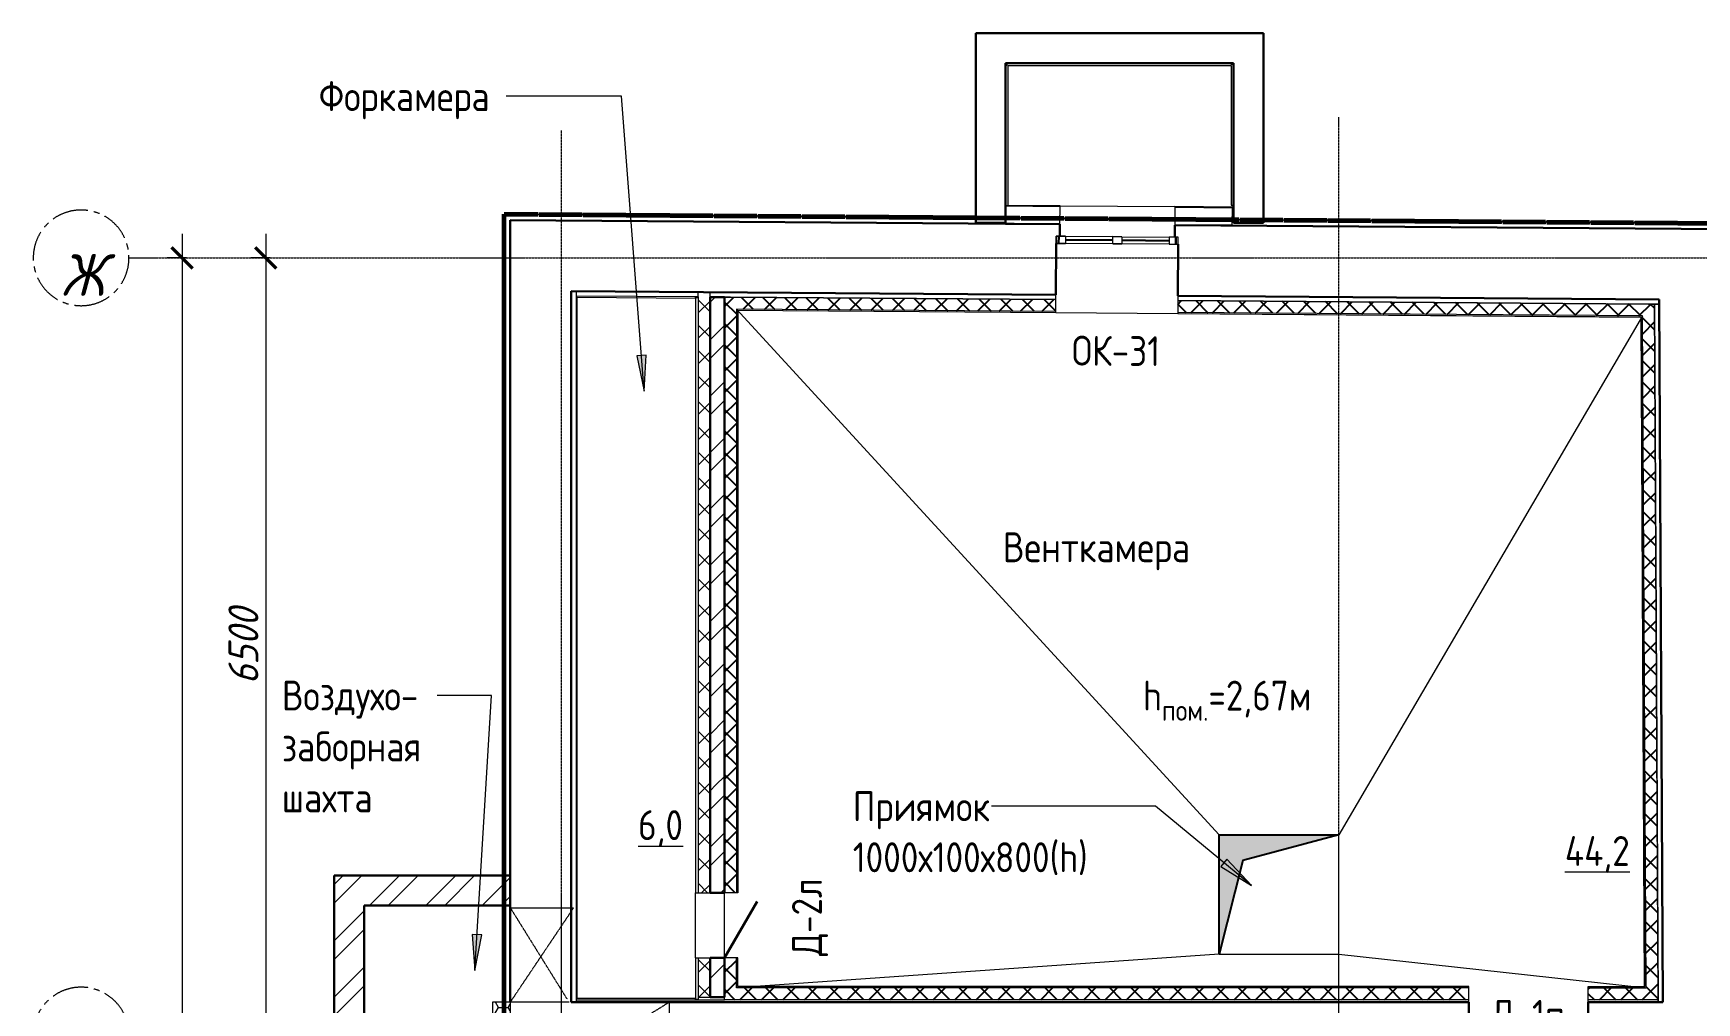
# Model space of a CAD drawing. Header units: millimetres. Extents: x 504091 to 2165846, y 135022 to 442887.
# Drawn here: x 557185 to 571090, y 234568 to 242677 of the extents above; entities that cross this region are included whole.
import ezdxf

# ---------------------------------------------------------------- set-up
doc = ezdxf.new("R2010")
doc.units = ezdxf.units.MM
for name, pattern in [('( Hidden )', [0.375, 0.25, -0.125]), ('ADSK_Линия сетки', [25, 20, -2.5, 0, -2.5]), ('ADSK_Штриховая_ш3 п1_5', [4.5, 3, -1.5]), ('DASHED', [7, 5, -2, 0]), ('осеваяX2', [4, 2.5, -0.5, 0.5, -0.5])]:
    doc.linetypes.add(name, pattern=pattern)
doc.layers.get('Defpoints').update_dxf_attribs({"color": 255})
doc.layers.add('!Defpoints', color=255, linetype='Continuous', lineweight=5, plot=False)
for name, color, linetype, lineweight in [('_ Окна', 7, 'Continuous', 30), ('Аннотация', 7, 'Continuous', 9), ('ГИ', 204, 'DASHED', 70), ('Двери', 7, 'Continuous', 20), ('Марки дверей', 7, 'Continuous', 20), ('Марки окон', 7, 'Continuous', 20), ('Марки помещений', 7, 'Continuous', 20), ('Окна', 7, 'Continuous', 18), ('Оси', 165, 'осеваяX2', 13), ('Перекрытие', 7, 'Continuous', 18), ('размеры', 7, 'Continuous', 9), ('Стены внутренние', 7, 'Continuous', 18), ('Стены наружные', 7, 'Continuous', 18), ('Стены несущие', 7, 'Continuous', 30), ('Стены отделка', 7, 'Continuous', 30), ('Стены штриховка', 7, 'Continuous', 18), ('Узлы', 7, 'Continuous', 18)]:
    doc.layers.add(name, color=color, linetype=linetype, lineweight=lineweight)
doc.layers.add('Линии', color=7, linetype='Continuous', lineweight=9, true_color=0x00a600)
doc.layers.add('Штриховка', color=252, linetype='Continuous')
doc.styles.add('GOST 2.304_new', font='isocpeur.ttf', dxfattribs={"width": 0.9, "oblique": 15})
doc.styles.add('GOST Common_2', font='GOST_Common.ttf', dxfattribs={"width": 0.9, "height": 200})
doc.dimstyles.new('SPDS 1_100', dxfattribs={"dimscale": 100, "dimtxt": 2.5, "dimasz": 1.77, "dimexe": 1.25, "dimexo": 0.625, "dimtad": 1, "dimdec": 0, "dimrnd": 0.001, "dimzin": 9, "dimtxsty": 'GOST 2.304_new', "dimblk": 'ARCHTICK', "dimcen": 2.5, "dimdle": 2, "dimclrt": 256, "dimadec": 0, "dimazin": 2, "dimtfac": 0.75, "dimtdec": 0, "dimtmove": 1, "dimatfit": 3, "dimfxl": 0, "dimtolj": 1, "dimlwd": 9, "dimlwe": 9, "dimarcsym": 0})
pattern_1 = [(45, (568099.94, 197753.52), (-235.7317, 235.7317), []), (45, (568257.1, 197753.52), (-235.7317, 235.7317), [])]
pattern_2 = [(45, (568099.94, 197753.52), (-106.066, 106.066), []), (135, (568099.94, 197753.52), (-106.066, -106.066), [])]

# ---------------------------------------------------------------- blocks, each defined once
blk = doc.blocks.new('окна_rehau_двупольное - 980х1160 _створка и глухое_ ок-31-6126283-План подвала')
at = {"layer": '_ Окна', "lineweight": 18}
for p, q in [((-510, 135), (-510, 195)), ((-510, 195), (-434, 195)), ((-434, 195), (-434, 135)), ((-38, 135), (-38, 195)), ((-38, 195), (38, 195)), ((38, 195), (38, 135)), ((434, 195), (434, 135)), ((510, 195), (434, 195)), ((510, 135), (510, 195)), ((-434, 135), (-510, 135)), ((38, 135), (-38, 135)), ((434, 135), (510, 135))]:
    blk.add_line(p, q, dxfattribs=at)
at = {"layer": '_ Окна'}
for p, q in [((-490, 135), (-490, 195)), ((-434, 165), (-38, 165)), ((38, 165), (434, 165)), ((490, 135), (490, 195))]:
    blk.add_line(p, q, dxfattribs=at)
at = {"layer": 'Окна'}
for p, q in [((-510, 195), (-510, 135)), ((-434, 195), (-510, 195)), ((-434, 195), (-38, 195)), ((38, 195), (-38, 195)), ((38, 195), (434, 195)), ((510, 195), (434, 195)), ((510, 135), (510, 195)), ((-510, 135), (-434, 135)), ((-38, 135), (-434, 135)), ((-38, 135), (38, 135)), ((434, 135), (38, 135)), ((434, 135), (510, 135))]:
    blk.add_line(p, q, dxfattribs=at)
blk = doc.blocks.new('AC_Дверь_Однопольная_Стальная - 545х1245 Л нов Д2л-3111998-План подвала')
at = {"layer": 'Двери', "lineweight": 30}
blk.add_line((272, 60), (-199, 333), dxfattribs=at)
blk = doc.blocks.new('Ось сетки - Круг_Ø8 мм-8258-План подвала')
at = {"layer": 'Оси', "linetype": 'ByBlock', "lineweight": 20}
for start, end in [(360, 180), (180, 360)]:
    blk.add_arc((0, 0), 4, start, end, dxfattribs=at)
blk = doc.blocks.new('_ArchTick')
at = {"color": 0, "linetype": 'ByBlock', "const_width": 0.15}
blk.add_lwpolyline([(-0.5, -0.5), (0.5, 0.5)], dxfattribs=at)
blk = doc.blocks.new('*D518')
at = {"layer": 'Defpoints', "color": 0, "lineweight": 20, "transparency": 16777216}
for p in [(-3071, 45200), (-3171, 2150), (-3071, 2150)]:
    blk.add_point(p, dxfattribs=at)
at = {"layer": 'размеры', "color": 0, "lineweight": 9, "transparency": 16777216}
for p, q in [((-3171, 45400), (-3171, 1950)), ((-3133, 45200), (-3296, 45200)), ((-3133, 2150), (-3296, 2150))]:
    blk.add_line(p, q, dxfattribs=at)
at = {"layer": 'размеры', "color": 0, "lineweight": 9, "transparency": 16777216, "xscale": 177, "yscale": 177, "zscale": 177}
for p, rotation in [((-3171, 45200), 90), ((-3171, 2150), 270)]:
    blk.add_blockref('_ArchTick', p, dxfattribs=dict(at, rotation=rotation))
at = {"layer": 'размеры', "lineweight": 20, "transparency": 16777216, "insert": (-3358, 23675), "char_height": 250, "width": 318.77, "attachment_point": 5, "rotation": 90, "style": 'GOST 2.304_new'}
blk.add_mtext('\\A1;43050', dxfattribs=at)
blk = doc.blocks.new('*D519')
at = {"layer": 'Defpoints', "color": 0, "lineweight": 20, "transparency": 16777216}
for p in [(-2371, 45200), (-2471, 38700), (-2371, 38700)]:
    blk.add_point(p, dxfattribs=at)
at = {"layer": 'размеры', "color": 0, "lineweight": 9, "transparency": 16777216}
for p, q in [((-2471, 45400), (-2471, 38500)), ((-2433, 45200), (-2596, 45200)), ((-2433, 38700), (-2596, 38700))]:
    blk.add_line(p, q, dxfattribs=at)
at = {"layer": 'размеры', "color": 0, "lineweight": 9, "transparency": 16777216, "xscale": 177, "yscale": 177, "zscale": 177}
for p, rotation in [((-2471, 45200), 90), ((-2471, 38700), 270)]:
    blk.add_blockref('_ArchTick', p, dxfattribs=dict(at, rotation=rotation))
at = {"layer": 'размеры', "lineweight": 20, "transparency": 16777216, "insert": (-2658, 41950), "char_height": 250, "width": 248.31, "attachment_point": 5, "rotation": 90, "style": 'GOST 2.304_new'}
blk.add_mtext('\\A1;6500', dxfattribs=at)
blk = doc.blocks.new('оси')
at = {"layer": 'Оси', "linetype": 'ADSK_Линия сетки'}
for p, q in [((6500, -2196.5), (6500, 46378)), ((0, -2196.5), (0, 46265.1)), ((-3614.3, 45200), (62615.4, 45200))]:
    blk.add_line(p, q, dxfattribs=at)
at = {"layer": 'Оси', "lineweight": 20, "xscale": 99.99999999999993, "yscale": 99.99999999999993, "zscale": 99.99999999999993, "rotation": 270}
for p in [(-4014.3, 45200), (-4014.3, 38700)]:
    blk.add_blockref('Ось сетки - Круг_Ø8 мм-8258-План подвала', p, dxfattribs=at)
at = {"layer": 'Оси', "insert": (-3999.8, 45057.1), "char_height": 350, "width": 327.6, "attachment_point": 5, "line_spacing_factor": 1.022766, "style": 'GOST 2.304_new'}
blk.add_mtext('\\pt89.999,180.0015,270.0005,359.9995,449.9985,540.001,630,719.999,810.0015,900.0005,989.9995,1079.9985,1170.001,1260,1349.999,1440.0015,1530.0005,1619.9995,1709.9985,1800.001,1890,1979.999,2070.0015,2160.0005,2249.9995,2339.9985,2430.001,2520,2609.999,2700.0015,2790.0005,2879.9995;Ж', dxfattribs=at)
at = {"layer": 'размеры', "lineweight": 20}
for base, p1, p2, picture, middle in [((-3170.6, 2150), (-3070.6, 45200), (-3070.6, 2150), '*D518', (-3358.1, 23675)), ((-2470.6, 38700), (-2370.6, 45200), (-2370.6, 38700), '*D519', (-2658.1, 41950))]:
    dim = blk.add_linear_dim(base=base, p1=p1, p2=p2, angle=90, dimstyle='SPDS 1_100', dxfattribs=at)
    dim.commit()
    dim.dimension.update_dxf_attribs({"geometry": picture, "text_midpoint": middle})

msp = doc.modelspace()

# ---------------------------------------------------------------- hatches: boundary and pattern name
at = {"layer": 'Аннотация', "lineweight": 9}
for points in [[(562292.0838, 239683.0543), (562308.3991, 239985.2028), (562229.6414, 239979.1301)], [(567367.7338, 235547.8212), (567161.6754, 235769.4061), (567111.3463, 235708.5239)], [(560876.3841, 234838.7826), (560934.0357, 235135.8284), (560855.1901, 235140.6281)]]:
    msp.add_hatch(color=256, dxfattribs=at).paths.add_polyline_path(points)
at = {"layer": 'Стены внутренние', "lineweight": 9}
h = msp.add_hatch(dxfattribs=at)
h.set_pattern_fill('FP_3', color=256, style=0, pattern_type=2)
h.set_pattern_definition(pattern_2)
h.paths.add_polyline_path([(562842.1496, 234615.95), (562842.1496, 234643.0106), (562742.1496, 234643.0106), (562742.1496, 234615.95)])
h.paths.add_polyline_path([(562742.1496, 236390.3355), (562842.1496, 236390.3355), (562842.1496, 240510.9662), (562742.1496, 240510.9662), (562742.1496, 237743.0806)])
h = msp.add_hatch(dxfattribs=at)
h.set_pattern_fill('FP_2', color=256, style=0, pattern_type=2)
h.set_pattern_definition(pattern_1)
h.paths.add_polyline_path([(562842.1496, 234615.95), (562962.1496, 234615.95), (562962.1496, 234643.0106), (562842.1496, 234643.0106)])
h.paths.add_polyline_path([(562842.1496, 236390.3355), (562962.1496, 236390.3355), (562962.1496, 240470.0665), (562842.1496, 240470.9651), (562842.1496, 238042.1002)])
h = msp.add_hatch(dxfattribs=at)
h.set_pattern_fill('FP_3', color=256, style=0, pattern_type=2)
h.set_pattern_definition(pattern_2)
h.paths.add_polyline_path([(562842.1496, 234643.0106), (562842.1496, 234943.45), (562742.1496, 234943.45), (562742.1496, 234643.0106)])
h.paths.add_polyline_path([(562842.1496, 235488.45), (562842.1496, 236390.3355), (562742.1496, 236390.3355), (562742.1496, 235488.45)])
h = msp.add_hatch(dxfattribs=at)
h.set_pattern_fill('FP_2', color=256, style=0, pattern_type=2)
h.set_pattern_definition(pattern_1)
h.paths.add_polyline_path([(562883.9498, 234643.0106), (562962.1496, 234643.0106), (562962.1496, 234943.45), (562842.1496, 234943.45), (562842.1496, 234643.0106)])
h.paths.add_polyline_path([(562962.1496, 235488.45), (562962.1496, 236390.3355), (562842.1496, 236390.3355), (562842.1496, 235488.45)])
h = msp.add_hatch(dxfattribs=at)
h.set_pattern_fill('FP_2', color=256, style=0, pattern_type=2)
h.set_pattern_definition(pattern_1)
h.paths.add_polyline_path([(559951.7447, 235381.3451), (561172.1496, 235381.3451), (561172.1496, 235631.3451), (559701.7447, 235631.3451), (559701.7447, 235381.3451), (559883.2297, 235381.3451)])
h = msp.add_hatch(dxfattribs=at)
h.set_pattern_fill('FP_2', color=256, style=0, pattern_type=2)
h.set_pattern_definition(pattern_1)
h.paths.add_polyline_path([(559951.7447, 233531.4299), (559951.7447, 235381.3451), (559701.7447, 235381.3451), (559701.7447, 233531.4299), (559883.2297, 233531.4299)])
at = {"layer": 'Стены наружные', "true_color": 0x6b6b6b}
h = msp.add_hatch(color=251, dxfattribs=at)
h.paths.add_polyline_path([(567208.8536, 241218.2157), (567207.7297, 241223.2243), (566728.7271, 241226.8139), (566728.7271, 241221.8141), (567207.7297, 241218.2241)])
h.paths.add_polyline_path([(565767.7166, 241229.0157), (565767.5917, 241234.0167), (565333.4027, 241237.0505), (565333.4027, 241232.4203), (565333.4027, 241232.2704), (565767.5917, 241229.018)])
at = {"layer": 'Узлы', "lineweight": 9}
h = msp.add_hatch(dxfattribs=at)
h.set_pattern_fill('FP_10', color=256, style=0, pattern_type=2)
h.set_pattern_definition([(0, (568099.94, 197753.52), (119.062, 68.741), [79.375, -158.75]), (120, (568099.94, 197753.52), (-119.06245, 68.74022), [79.375, -158.75]), (60, (568099.94, 197753.52), (-0.00045, 137.48122), [0, -158.75, 79.375, 0])])
h.paths.add_polyline_path([(561172.1496, 233531.4299), (561181.6736, 233531.4299), (561172.1496, 234573.4728), (561023.1972, 234573.4728), (561031.6687, 233531.4299)])
at = {"layer": 'Штриховка'}
h = msp.add_hatch(dxfattribs=at)
h.set_pattern_fill('ANSI37', color=256, scale=40)
h.set_pattern_definition([(45, (568099.94, 197753.52), (-89.80256, 89.80256), []), (135, (568099.94, 197753.52), (-89.80256, -89.80256), [])])
h.paths.add_polyline_path([(563062.1496, 240369.3137), (565732.118, 240349.2895), (565732.868, 240449.2853), (565731.868, 240449.2928), (562962.1496, 240470.0651), (562962.1496, 235488.45), (563062.1496, 235488.45)])
h.paths.add_polyline_path([(570737.1395, 240411.7543), (570687.1376, 240412.1293), (566752.8393, 240441.6357), (566752.0894, 240341.64), (570637.6434, 240312.4991), (570666.2042, 234693.4728), (570183.9373, 234693.4728), (570183.9373, 234593.4728), (570184.9373, 234593.4728), (570766.7132, 234593.4728)])
h.paths.add_polyline_path([(569183.9373, 234693.4728), (563062.1496, 234693.4728), (563062.1496, 234943.45), (562962.1496, 234943.45), (562962.1496, 234593.4728), (563012.1496, 234593.4728), (569183.9373, 234593.4728)])
h = msp.add_hatch(color=256, dxfattribs=at)
h.dxf.hatch_style = 1
h.paths.add_polyline_path([(567099.5026, 234973.4708), (567099.5026, 235973.4708), (568099.5026, 235973.4708), (567296.9971, 235758.4401)])

# ---------------------------------------------------------------- linework, layer by layer
at = {"layer": '!Defpoints', "color": 3, "lineweight": 20}
msp.add_lwpolyline([(571508.6963, 218416.0475), (571393.465, 241086.4776), (561122.148, 241164.6667), (561122.148, 225839.1126)], dxfattribs=at)
at = {"layer": 'Аннотация', "lineweight": 9}
for p, q in [((561143.383, 242150.364), (561137.6549, 242150.364)), ((562101.8375, 242150.364), (561143.383, 242150.364)), ((562292.0838, 239683.0543), (562101.8375, 242150.364)), ((562308.3991, 239985.2028), (562229.6414, 239979.1301)), ((562229.6414, 239979.1301), (562292.0838, 239683.0543)), ((562292.0838, 239683.0543), (562308.3991, 239985.2028)), ((560841.3387, 237137.6531), (560561.1969, 237137.6531)), ((561016.3283, 237137.6531), (560841.3387, 237137.6531)), ((560876.3841, 234838.7826), (561016.3283, 237137.6531)), ((566214.2923, 236211.2089), (565196.2517, 236211.2089)), ((566565.2469, 236211.2089), (566214.2923, 236211.2089)), ((567367.7338, 235547.8212), (566565.2469, 236211.2089)), ((567161.6754, 235769.4061), (567111.3463, 235708.5239)), ((567111.3463, 235708.5239), (567367.7338, 235547.8212)), ((567367.7338, 235547.8212), (567161.6754, 235769.4061)), ((560934.0357, 235135.8284), (560855.1901, 235140.6281)), ((560855.1901, 235140.6281), (560876.3841, 234838.7826)), ((560876.3841, 234838.7826), (560934.0357, 235135.8284))]:
    msp.add_line(p, q, dxfattribs=at)
at = {"layer": 'ГИ', "linetype": '( Hidden )', "lineweight": 60, "ltscale": 20}
msp.add_lwpolyline([(561122.148, 225839.1126), (561122.148, 241164.6667), (571393.465, 241086.4776), (571508.6963, 218416.0475), (585852.3341, 218416.0475), (585852.3341, 241150.9484), (598946.1505, 241179.1615), (598946.8288, 240973.5225), (604245.6676, 240973.5225), (604245.6676, 233869.9907), (598970.5919, 233869.9907), (599021.1136, 218454.8405), (606766.7913, 218454.8405), (606766.7913, 218584.8405), (613421.6646, 218584.8405), (613350.8155, 241332.3278), (623406.8071, 241332.3278), (623695.1603, 205962.9513), (617416.4749, 205962.9513), (617419.2163, 205712.9513)], dxfattribs=at)
at = {"layer": 'Линии', "color": 7, "linetype": 'ADSK_Штриховая_ш3 п1_5'}
for p, q in [((561172.1496, 234573.4728), (561172.1496, 235363.4728)), ((561172.1496, 235363.4728), (561702.1496, 235363.4728)), ((561702.1496, 235363.4728), (561172.1496, 234573.4728)), ((561172.1496, 235363.4728), (561647.2234, 234599.0744)), ((561665.6799, 234573.4728), (561172.1496, 234573.4728)), ((562502.7446, 234573.4728), (561682.1496, 234063.4728)), ((562502.7446, 234065.2266), (562502.7446, 234573.4728))]:
    msp.add_line(p, q, dxfattribs=at)
at = {"layer": 'Линии', "color": 7}
for p, q in [((561023.1972, 234573.4728), (561031.6687, 233531.4299)), ((561173.2022, 234573.4728), (561023.1972, 234573.4728)), ((561181.6736, 233531.4299), (561173.2022, 234573.4728))]:
    msp.add_line(p, q, dxfattribs=at)
at = {"layer": 'Перекрытие'}
for p, q in [((563062.1496, 240369.3137), (567099.5026, 235973.4708)), ((570637.6434, 240312.4991), (568099.5026, 235973.4708)), ((568099.5026, 235973.4708), (567099.5026, 235973.4708)), ((567099.5026, 235973.4708), (567099.5026, 234973.4708)), ((568099.5026, 234973.4708), (568099.5026, 235973.4708)), ((562722.1496, 234943.45), (562722.1496, 235488.45)), ((562962.1496, 234943.45), (562962.1496, 235488.45)), ((567099.5026, 234973.4708), (563062.1496, 234693.4728)), ((567099.5026, 234973.4708), (568099.5026, 234973.4708)), ((568099.5026, 234973.4708), (570666.2042, 234693.4728))]:
    msp.add_line(p, q, dxfattribs=at)
at = {"layer": 'Стены наружные'}
for p, q in [((565768.7166, 241229.0082), (565768.7541, 241234.008)), ((565768.7541, 241234.008), (566728.7271, 241226.8139))]:
    msp.add_line(p, q, dxfattribs=at)
at = {"layer": 'Стены несущие'}
for p, q in [((565063.4027, 242676.9959), (565063.4027, 241091.9959)), ((567467.9122, 242676.9959), (565063.4027, 242676.9959)), ((567467.9122, 241091.9959), (567467.9122, 242676.9959)), ((565313.4027, 242426.9959), (567217.9122, 242426.9959)), ((565313.4027, 242426.9959), (565313.4027, 241091.9959)), ((567217.9122, 242426.9959), (567217.9122, 241091.9959)), ((561172.1496, 241113.5075), (561172.1496, 234573.4728)), ((565767.5919, 241079.0426), (561172.1496, 241113.5075)), ((565063.4027, 241091.9959), (565313.4027, 241091.9959)), ((565313.4027, 241082.4161), (565766.5917, 241079.0199)), ((565736.8428, 240979.2704), (565735.8428, 240979.2779)), ((565766.8419, 240979.0454), (565767.5919, 241079.0426)), ((566727.5649, 241071.843), (566726.8149, 240971.8458)), ((566727.5647, 241071.8183), (567207.7295, 241068.2199)), ((571343.9682, 241037.2209), (566727.5649, 241071.843)), ((567217.9122, 241091.9959), (567467.9122, 241091.9959)), ((565733.168, 240489.2842), (565736.3903, 240918.9365)), ((566756.3641, 240911.6225), (566753.1393, 240481.6346)), ((561682.1496, 240519.666), (561682.1496, 234573.4728)), ((561682.1496, 240519.666), (565733.168, 240489.2842)), ((562842.1496, 240470.9651), (562962.1496, 240470.9651)), ((562842.1496, 240470.9651), (562842.1496, 235488.45)), ((562962.1496, 240470.9651), (562962.1496, 235488.45)), ((566753.1393, 240481.6346), (566753.1393, 240481.6346)), ((566753.1393, 240481.6346), (570776.9382, 240451.457)), ((570776.9382, 240451.457), (570806.8154, 234573.4728)), ((561172.1496, 235631.3451), (559701.7447, 235631.3451)), ((559701.7447, 235631.3451), (559701.7447, 233281.4299)), ((562842.1496, 235488.45), (562962.1496, 235488.45)), ((559951.7447, 235381.3451), (561172.1496, 235381.3451)), ((559951.7447, 233531.4299), (559951.7447, 235381.3451)), ((562842.1496, 234943.45), (562962.1496, 234943.45)), ((562842.1496, 234943.45), (562842.1496, 234615.95)), ((562962.1496, 234615.95), (562962.1496, 234943.45)), ((562842.1496, 234615.95), (562962.1496, 234615.95)), ((561682.1496, 234573.4728), (569183.9373, 234573.4728)), ((569183.9373, 234063.4728), (569183.9373, 234573.4728)), ((570183.9373, 234573.4728), (570806.8154, 234573.4728)), ((570183.9373, 234573.4728), (570183.9373, 234063.4728))]:
    msp.add_line(p, q, dxfattribs=at)
at = {"layer": 'Стены отделка', "lineweight": 9}
for p, q in [((565323.6663, 242406.9959), (565313.4027, 242406.9959)), ((565323.6663, 242426.9959), (565323.6663, 242406.9959)), ((565333.4027, 241232.4203), (565333.4027, 242406.9959)), ((565333.4027, 242406.9959), (567197.9122, 242406.9959)), ((567197.9122, 242416.9959), (567197.9122, 242426.9959)), ((567217.9122, 242416.9959), (567197.9122, 242416.9959)), ((567197.9122, 242406.9959), (567197.9122, 241238.2983)), ((565768.7541, 241234.008), (565313.4027, 241237.4205)), ((565313.4027, 241232.4203), (565333.4027, 241232.4203)), ((565767.5917, 241079.0124), (565768.7166, 241229.0082)), ((565768.7166, 241229.0082), (565767.7166, 241229.0157)), ((565767.7166, 241229.0157), (565768.7166, 241229.0082)), ((565768.7166, 241229.0082), (565768.7541, 241234.008)), ((566728.6896, 241221.8141), (566727.5647, 241071.8183)), ((566728.7271, 241226.8139), (566728.6896, 241221.8141)), ((567208.891, 241223.2156), (566728.7271, 241226.8139)), ((567197.9122, 241238.2983), (567217.9122, 241238.1484)), ((567207.7295, 241068.2199), (567208.891, 241223.2156)), ((565313.4027, 241091.9959), (565313.4027, 241082.4161)), ((565766.5917, 241079.0199), (565767.5917, 241079.0124)), ((561722.1496, 240519.1043), (561682.1496, 240519.1043)), ((561722.4496, 240519.3638), (561722.1496, 240479.3649)), ((561722.1496, 240519.1043), (561722.1496, 234573.4728)), ((562742.1496, 240471.7151), (561722.1496, 240479.3649)), ((561732.1496, 234603.4728), (561732.1496, 240469.2896)), ((561732.1496, 240469.2896), (562722.1496, 240461.8648)), ((562722.1496, 240466.415), (562722.1496, 240471.8651)), ((562722.1496, 240466.415), (562742.1496, 240466.415)), ((562722.1496, 240461.8648), (562722.1496, 235488.45)), ((562742.1496, 240471.7151), (562742.1496, 235488.45)), ((562842.1496, 240470.9651), (563012.1496, 240469.6901)), ((563012.1496, 240469.6915), (562962.1496, 240470.0665)), ((565732.868, 240449.2867), (565731.868, 240449.2942)), ((565731.868, 240449.2928), (565732.868, 240449.2853)), ((565732.0281, 240337.2899), (565732.868, 240449.2867)), ((565732.868, 240449.2853), (565733.168, 240489.2842)), ((566752.8393, 240441.6372), (566751.9994, 240329.6403)), ((566753.1393, 240481.6346), (566752.8393, 240441.6357)), ((570737.1401, 240411.7557), (570687.1376, 240412.1307)), ((570687.1376, 240412.1293), (570777.1416, 240411.4543)), ((570766.7138, 234593.4728), (570737.1401, 240411.7557)), ((570777.1398, 240411.79), (570737.1404, 240411.5867)), ((570737.1404, 240411.5867), (570766.8151, 234573.4303)), ((570806.8145, 234573.6336), (570777.1398, 240411.79)), ((562722.1496, 235488.45), (562842.1496, 235488.45)), ((563074.1496, 235488.45), (562962.1496, 235488.45)), ((562722.1496, 234943.45), (562722.1496, 234603.4728)), ((562722.1496, 234943.45), (562842.1496, 234943.45)), ((562742.1496, 234943.45), (562742.1496, 234598.4728)), ((563074.1496, 234943.45), (562962.1496, 234943.45)), ((561722.1496, 234593.4728), (562962.1496, 234593.4728)), ((562722.1496, 234603.4728), (561732.1496, 234603.4728)), ((562722.1496, 234598.4728), (562742.1496, 234598.4728)), ((562722.1496, 234593.4728), (562722.1496, 234598.4728)), ((562742.1496, 234615.95), (562842.1496, 234615.95)), ((562962.1496, 234593.4728), (562962.1496, 234615.95)), ((563012.1496, 234593.4728), (562962.1496, 234593.4728)), ((569183.9373, 234573.4728), (569183.9373, 234705.4728)), ((570183.9373, 234573.4728), (570183.9373, 234705.4728)), ((570183.9373, 234593.4728), (570184.9373, 234593.4728)), ((570766.8148, 234573.4728), (570766.8148, 234593.4728)), ((570766.8151, 234573.4303), (570806.8145, 234573.6336))]:
    msp.add_line(p, q, dxfattribs=at)
for points in [[(565732.118, 240349.2895), (565732.118, 240349.2895), (563062.1496, 240369.3137), (563062.1496, 235488.45)], [(565732.0431, 240339.2898), (565732.0431, 240339.2898), (563072.1496, 240359.2385), (563072.1496, 235488.45)], [(570183.9373, 234705.4728), (570654.1431, 234705.4728), (570625.7038, 240300.5883), (566751.9994, 240329.6403), (565732.0281, 240337.2899), (563074.1496, 240357.2234), (563074.1496, 235488.45)], [(570183.9373, 234703.4728), (570656.1533, 234703.4728), (570627.6937, 240302.5735), (566752.0144, 240331.6402)], [(570183.9373, 234693.4728), (570666.2042, 234693.4728), (570637.6434, 240312.4991), (566752.0894, 240341.64)], [(569183.9373, 234693.4728), (563062.1496, 234693.4728), (563062.1496, 234943.45)], [(569183.9373, 234703.4728), (563072.1496, 234703.4728), (563072.1496, 234943.45)], [(569183.9373, 234705.4728), (563074.1496, 234705.4728), (563074.1496, 234943.45)]]:
    msp.add_lwpolyline(points, dxfattribs=at)
at = {"layer": 'Стены штриховка'}
for p, q in [((565767.7166, 241229.0157), (565313.4027, 241232.4203)), ((565313.4027, 241232.4203), (565767.7166, 241229.0157)), ((567208.8536, 241218.2157), (566728.6896, 241221.8141)), ((566728.6896, 241221.8141), (567208.8536, 241218.2157)), ((562722.1496, 240461.8648), (562722.1496, 240466.415)), ((562742.1496, 240471.7151), (562742.1496, 240511.7162)), ((562842.1496, 240470.9651), (562842.1496, 240510.9662)), ((565731.868, 240449.2942), (563012.1496, 240469.6915)), ((563012.1496, 240469.6901), (565731.868, 240449.2928)), ((570687.1376, 240412.1307), (566752.8393, 240441.6372)), ((566752.8393, 240441.6357), (570687.1376, 240412.1293)), ((562722.1496, 234598.4728), (562722.1496, 234603.4728)), ((569183.9373, 234593.4728), (563012.1496, 234593.4728)), ((570766.8148, 234593.4728), (570184.9373, 234593.4728))]:
    msp.add_line(p, q, dxfattribs=at)
at = {"layer": 'Штриховка'}
msp.add_lwpolyline([(567099.5026, 234973.4708), (567099.5026, 235973.4708), (568099.5026, 235973.4708), (567296.9971, 235758.4401)], close=True, dxfattribs=at)

# ---------------------------------------------------------------- block references
at = {"layer": 'Двери', "color": 8, "true_color": 0x7f7f7f, "rotation": 269.9999999999999}
msp.add_blockref('AC_Дверь_Однопольная_Стальная - 545х1245 Л нов Д2л-3111998-План подвала', (562902.1496, 235215.95), dxfattribs=at)
at = {"layer": 'Окна', "rotation": 359.5703015834931}
msp.add_blockref('окна_rehau_двупольное - 980х1160 _створка и глухое_ ок-31-6126283-План подвала', (566245.366, 240780.4511), dxfattribs=at)
at = {"layer": 'Штриховка'}
msp.add_blockref('оси', (561599.5026, 195598.5225), dxfattribs=at)

# ---------------------------------------------------------------- texts
at = {"layer": 'Аннотация', "lineweight": 9, "char_height": 250, "attachment_point": 1, "line_spacing_factor": 1.022766, "style": 'GOST Common_2'}
for s, insert, width in [('\\pt360,720,1080,1440,1800,2160,2520,2880,3240,3600,3960,4320,4680,5040,5400,5760,6120,6480,6840,7200,7560,7920,8280,8640,9000,9360,9720,10080,10440,10800,11160,11520;Форкамера', (559571.983, 242275.5571), 1587.114), ('\\pt360,720,1080,1440,1800,2160,2520,2880,3240,3600,3960,4320,4680,5040,5400,5760,6120,6480,6840,7200,7560,7920,8280,8640,9000,9360,9720,10080,10440,10800,11160,11520;Воздухо-\\Pзаборная шахта', (559263.4157, 237262.8463), 1577.7), ('\\A1;\\pt360,720,1080,1440,1800,2160,2520,2880,3240,3600,3960,4320,4680,5040,5400,5760,6120,6480,6840,7200,7560,7920,8280,8640,9000,9360,9720,10080,10440,10800,11160,11520;h{\\H0.7x;\\S^ пом.;}=2,67м', (566460.8979, 237262.1818), 1413.495), ('\\pt360,720,1080,1440,1800,2160,2520,2880,3240,3600,3960,4320,4680,5040,5400,5760,6120,6480,6840,7200,7560,7920,8280,8640,9000,9360,9720,10080,10440,10800,11160,11520;Приямок\\P1000х100х800(h)', (564035.3923, 236336.402), 2200.689)]:
    msp.add_mtext(s, dxfattribs=dict(at, insert=insert, width=width))
at = {"layer": 'Марки дверей', "lineweight": 9, "insert": (563678.2514, 235283.4628), "char_height": 250, "width": 690.3, "attachment_point": 5, "rotation": 90, "line_spacing_factor": 1.022766, "style": 'GOST Common_2'}
msp.add_mtext('\\pt450,900,1350,1800,2250,2700,3150,3600,4050,4500,4950,5400,5850,6300,6750,7200,7650,8100,8550,9000,9450,9900,10350,10800,11250,11700,12150,12600,13050,13500,13950,14400;Д-2л', dxfattribs=at)
at = {"layer": 'Марки дверей', "lineweight": 9, "insert": (569680.3299, 234441.777), "char_height": 250, "width": 643.5, "attachment_point": 5, "line_spacing_factor": 1.022766, "style": 'GOST Common_2'}
msp.add_mtext('\\pt450,900,1350,1800,2250,2700,3150,3600,4050,4500,4950,5400,5850,6300,6750,7200,7650,8100,8550,9000,9450,9900,10350,10800,11250,11700,12150,12600,13050,13500,13950,14400;Д-1п', dxfattribs=at)
at = {"layer": 'Марки окон', "lineweight": 9, "insert": (566236.0553, 240020.0071), "char_height": 250, "width": 797.4, "attachment_point": 5, "rotation": 359.57030158, "line_spacing_factor": 1.022766, "style": 'GOST Common_2'}
msp.add_mtext('\\pt450,900,1350,1800,2250,2700,3150,3600,4050,4500,4950,5400,5850,6300,6750,7200,7650,8100,8550,9000,9450,9900,10350,10800,11250,11700,12150,12600,13050,13500,13950,14400;ОК-31', dxfattribs=at)
at = {"layer": 'Марки помещений', "lineweight": 9, "char_height": 250, "attachment_point": 5, "line_spacing_factor": 1.022766, "style": 'GOST Common_2'}
for s, insert, width in [('\\pt450,900,1350,1800,2250,2700,3150,3600,4050,4500,4950,5400,5850,6300,6750,7200,7650,8100,8550,9000,9450,9900,10350,10800,11250,11700,12150,12600,13050,13500,13950,14400;Венткамера', (566072.4657, 238344.198), 1732.5), ('\\pt450,900,1350,1800,2250,2700,3150,3600,4050,4500,4950,5400,5850,6300,6750,7200,7650,8100,8550,9000,9450,9900,10350,10800,11250,11700,12150,12600,13050,13500,13950,14400;{\\L6,0}', (562428.5076, 236024.9815), 405), ('\\pt450,900,1350,1800,2250,2700,3150,3600,4050,4500,4950,5400,5850,6300,6750,7200,7650,8100,8550,9000,9450,9900,10350,10800,11250,11700,12150,12600,13050,13500,13950,14400;{\\L44,2}', (570259.2293, 235808.5739), 601.2)]:
    msp.add_mtext(s, dxfattribs=dict(at, insert=insert, width=width))

doc.saveas('drawing.dxf')
